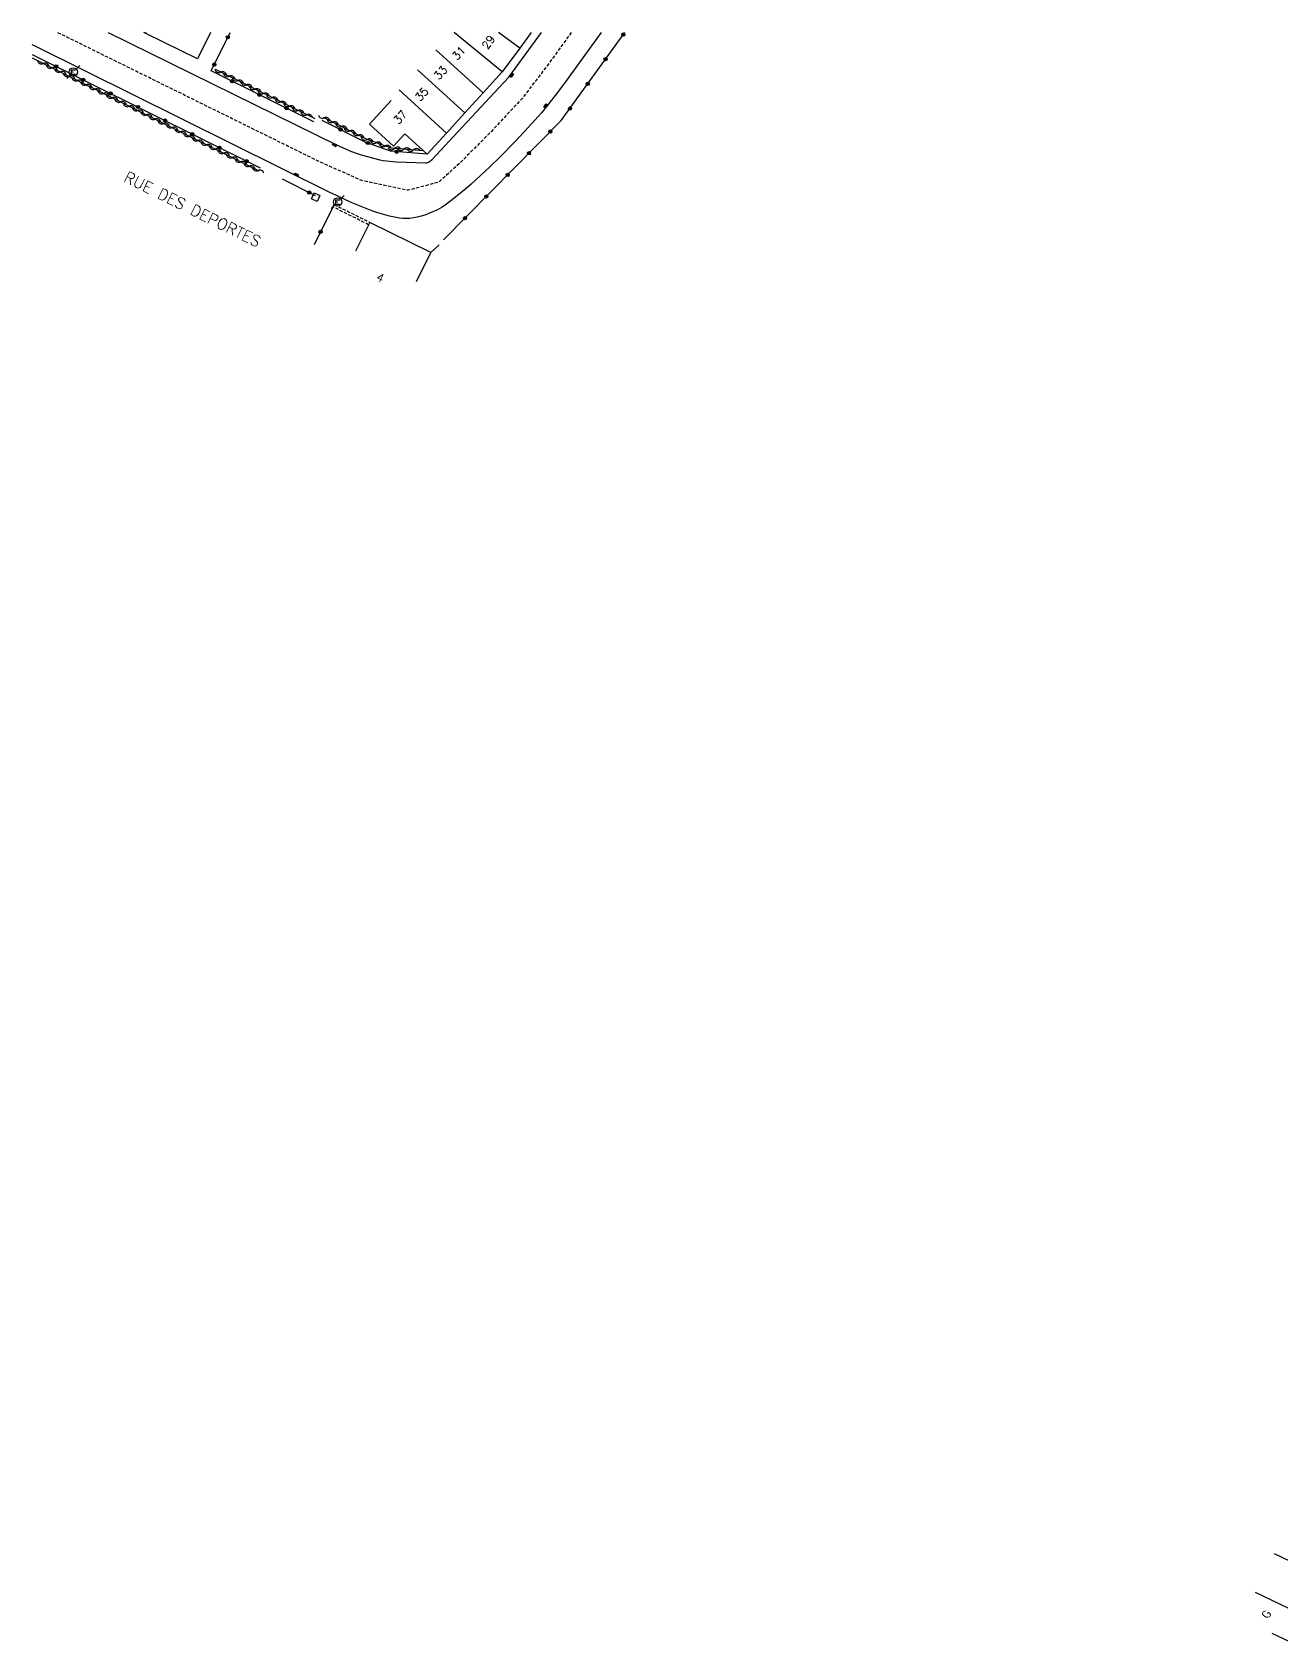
# Model space of a CAD drawing. Header units: millimetres. Extents: x 133000 to 134000, y 143000 to 144000.
# Drawn here: x 133000 to 133195.3, y 143747.8 to 144000 of the extents above; entities that cross this region are included whole.
import ezdxf
from ezdxf.enums import TextEntityAlignment as Align

# ---------------------------------------------------------------- set-up
doc = ezdxf.new("R2010")
doc.units = ezdxf.units.MM
doc.linetypes.add('DASHED', pattern=[0.75, 0.5, -0.25])
doc.layers.get('0').update_dxf_attribs({"linetype": 'CONTINUOUS'})
for name, color, linetype in [('W0001', 6, 'DASHED'), ('W0008', 7, 'CONTINUOUS'), ('W0100', 7, 'CONTINUOUS'), ('W0112', 1, 'DASHED'), ('W0310', 3, 'CONTINUOUS'), ('W0322', 7, 'CONTINUOUS'), ('W0400', 7, 'CONTINUOUS'), ('W0471', 7, 'CONTINUOUS'), ('W0989', 7, 'CONTINUOUS'), ('W0991', 7, 'CONTINUOUS'), ('W1102', 7, 'CONTINUOUS')]:
    doc.layers.add(name, color=color, linetype=linetype)
doc.styles.get("Standard").update_dxf_attribs({"font": 'romans.shx', "width": 0.85})

# ---------------------------------------------------------------- blocks, each defined once
blk = doc.blocks.new('t310o')
at = {"color": 0, "linetype": 'Continuous'}
for centre, start, end in [((-0.5, 0.38), 216.8699, 323.1304), ((0.5, -0.37), 36.8699, 143.1303)]:
    blk.add_arc(centre, 0.625, start, end, dxfattribs=at)
blk = doc.blocks.new('T400')
for p, q in [((-0.15, 0.3), (0.15, 0.3)), ((-0.15, -0.25), (-0.15, 0.3)), ((-0.15, 0.15), (0.15, 0.15)), ((-0.15, 0), (0.15, 0)), ((0.15, 0.3), (0.15, -0.25)), ((-0.15, -0.15), (0.15, -0.15)), ((-0.15, -0.25), (-0.15, -0.3)), ((-0.15, -0.3), (0.15, -0.3)), ((0.15, -0.3), (0.15, -0.25))]:
    blk.add_line(p, q)
blk = doc.blocks.new('T471')
for p, q in [((-0.333334, 0.333334), (-0.333334, -0.333334)), ((-0.333334, 0.333334), (0.333334, 0.333334)), ((-0.333334, 0), (0, 0)), ((0.500001, 0.500001), (1.000002, 1.000002)), ((-0.500001, -0.500001), (-1.000002, -1.000002)), ((-0.333334, -0.333334), (0.333334, -0.333334))]:
    blk.add_line(p, q)
blk.add_ellipse((0, 0), major_axis=(0.471405, 0.471405), ratio=1, start_param=5.4977871438, end_param=11.780972451)
blk = doc.blocks.new('t112o')
at = {"color": 0, "linetype": 'Continuous'}
for p, q in [((-0.5, 0.5), (0.5, 0.5)), ((-0.5, -0.5), (-0.5, 0.5)), ((0.5, 0.5), (0.5, -0.5)), ((0.5, -0.5), (-0.5, -0.5))]:
    blk.add_line(p, q, dxfattribs=at)
blk = doc.blocks.new('t322o')
at = {"color": 0, "linetype": 'Continuous'}
for radius in [0.25, 0.15]:
    blk.add_circle((0, 0), radius, dxfattribs=at)

msp = doc.modelspace()

# ---------------------------------------------------------------- linework, layer by layer
at = {"layer": 'W0001', "flags": 128}
msp.add_lwpolyline([(133084.24, 144000), (133080.46, 143994.79), (133076.6, 143989.75), (133071.69, 143984.49), (133066.85, 143979.61), (133063.53, 143976.61), (133058.72, 143975.33), (133051.5, 143976.85), (133044.68, 143979.89), (133003.93, 144000)], dxfattribs=at)
at = {"layer": 'W0008'}
for points in [[(133088.91, 144000), (133086.71, 143996.95), (133083.44, 143992.45), (133082.07, 143990.6), (133080.58, 143988.67), (133079.57, 143987.46), (133077.52, 143985.16), (133075.54, 143983.03), (133073.13, 143980.56), (133071.51, 143979), (133068.6, 143976.31), (133067.8, 143975.6), (133066.98, 143974.92), (133065.86, 143974.04), (133064.73, 143973.18), (133064.04, 143972.71), (133063.31, 143972.3), (133062.33, 143971.84), (133061.33, 143971.45), (133060.76, 143971.27), (133060.17, 143971.12), (133059.58, 143971.01), (133058.99, 143970.94), (133058.45, 143970.91), (133057.92, 143970.93), (133057.38, 143970.98), (133056.85, 143971.07), (133055.8, 143971.31), (133054.75, 143971.58), (133053.99, 143971.81), (133053.24, 143972.08), (133050.61, 143973.11), (133049.81, 143973.45), (133047.53, 143974.51), (133046.49, 143975.01), (133000.43, 143997.85), (133000, 143998.07)], [(133011.86, 144000), (133047.64, 143982.4), (133048.47, 143982), (133049.61, 143981.49), (133050.02, 143981.33), (133050.44, 143981.18), (133051.42, 143980.87), (133052.4, 143980.59), (133053.35, 143980.34), (133054.3, 143980.11), (133054.83, 143980.01), (133055.37, 143979.93), (133056.88, 143979.79), (133058.45, 143979.72), (133061.47, 143979.64), (133061.62, 143979.65), (133061.76, 143979.69), (133061.93, 143979.75), (133062.09, 143979.85), (133062.33, 143980.03), (133062.47, 143980.16), (133065.81, 143983.75), (133072.26, 143990.62), (133074.49, 143992.99), (133079.57, 144000)]]:
    msp.add_lwpolyline(points, dxfattribs=at)
at = {"layer": 'W0100'}
for points in [[(133027.85, 144000), (133025.81, 143995.86), (133017.75, 143999.84), (133017.41, 144000)], [(133077.98, 144000), (133076.2, 143997.53), (133073.42, 143993.82), (133070.44, 143990.54), (133067.59, 143987.43), (133064.72, 143984.28), (133061.69, 143980.97), (133058.2, 143984.15), (133056.46, 143982.25), (133052.7, 143985.68), (133056.07, 143989.37)], [(133060.06, 143961.11), (133062.28, 143965.59), (133052.74, 143970.32), (133050.52, 143965.84)], [(133193.7, 143749.9), (133198.22, 143747.77), (133200.16, 143751.92), (133203.11, 143758), (133204.95, 143761.86), (133207.32, 143767.34), (133209.45, 143772.33), (133211.59, 143777.32), (133213.75, 143782.38), (133215.72, 143786.98), (133218.06, 143792.37), (133220.34, 143797.72), (133222.06, 143801.8), (133224.4, 143807.07), (133226.32, 143811.56), (133228.18, 143815.96), (133231.63, 143824.01), (133233.19, 143827.68), (133235.1, 143832.14), (133237.13, 143836.89), (133239.05, 143841.34), (133241.05, 143846.26), (133242.79, 143850.54)]]:
    msp.add_lwpolyline(points, dxfattribs=at)
at = {"layer": 'W0112'}
msp.add_lwpolyline([(133052.56, 143969.96), (133046.98, 143972.75), (133047.16, 143973.11), (133052.74, 143970.32)], dxfattribs=at)
at = {"layer": 'W0310', "flags": 128}
for points in [[(133000, 143996.01), (133035.39, 143978.38)], [(133044.22, 143986.48), (133028.64, 143994.21), (133028.64, 143994.21)], [(133061.08, 143981.52), (133056.07, 143981.93), (133052.24, 143983.32), (133045.51, 143986.7)]]:
    msp.add_lwpolyline(points, dxfattribs=at)
at = {"layer": 'W0322', "flags": 128}
for points in [[(133044, 143986.03), (133027.97, 143993.99), (133030.93, 144000)], [(133064.29, 143967.6), (133082.67, 143986.23), (133092.61, 144000)], [(133000, 143996.57), (133035.61, 143978.83)], [(133061.69, 143980.97), (133055.97, 143981.43), (133052.04, 143982.86), (133045.29, 143986.26)], [(133039.04, 143977.14), (133044.23, 143974.51)], [(133047.16, 143973.11), (133044.04, 143966.82)], [(133062.28, 143965.59), (133063.58, 143966.83)]]:
    msp.add_lwpolyline(points, dxfattribs=at)
at = {"layer": 'W1102', "flags": 128}
for points in [[(133017.75, 143999.84), (133017.83, 144000)], [(133073.42, 143993.82), (133065.93, 144000)], [(133076.2, 143997.53), (133072.85, 144000)], [(133063.06, 143997.27), (133070.44, 143990.54)], [(133067.59, 143987.43), (133060.21, 143994.17)], [(133064.72, 143984.28), (133057.34, 143991.02)], [(133194.1, 143762.33), (133203.11, 143758)], [(133200.16, 143751.92), (133191.14, 143756.22)]]:
    msp.add_lwpolyline(points, dxfattribs=at)

# ---------------------------------------------------------------- block references
at = {"layer": 'W0112', "rotation": 155.3417312963328}
msp.add_blockref('t112o', (133044.29, 143974.26), dxfattribs=at)
at = {"layer": 'W0310'}
for p, rotation in [((133001.72, 143995.15), 333.5185543382287), ((133003.06, 143994.48), 333.5185543382287), ((133004.4, 143993.82), 333.5185543382287), ((133005.75, 143993.15), 333.5185543382287), ((133029.44, 143993.82), 153.610450723207), ((133030.78, 143993.15), 153.610450723207), ((133007.09, 143992.48), 333.5185543382287), ((133008.43, 143991.81), 333.5185543382287), ((133009.77, 143991.14), 333.5185543382287), ((133011.12, 143990.47), 333.5185543382287), ((133032.13, 143992.48), 153.610450723207), ((133033.47, 143991.82), 153.610450723207), ((133034.81, 143991.15), 153.610450723207), ((133036.16, 143990.48), 153.610450723207), ((133012.46, 143989.8), 333.5185543382287), ((133013.8, 143989.13), 333.5185543382287), ((133015.14, 143988.46), 333.5185543382287), ((133016.49, 143987.8), 333.5185543382287), ((133037.5, 143989.82), 153.610450723207), ((133038.84, 143989.15), 153.610450723207), ((133040.19, 143988.48), 153.610450723207), ((133041.53, 143987.82), 153.610450723207), ((133017.83, 143987.13), 333.5185543382287), ((133019.17, 143986.46), 333.5185543382287), ((133020.52, 143985.79), 333.5185543382287), ((133042.88, 143987.15), 153.610450723207), ((133045.63, 143986.64), 153.2932708020471), ((133046.97, 143985.97), 153.2932708020471), ((133048.31, 143985.29), 153.2932708020471), ((133021.86, 143985.12), 333.5185543382287), ((133023.2, 143984.45), 333.5185543382287), ((133024.54, 143983.78), 333.5185543382287), ((133025.89, 143983.11), 333.5185543382287), ((133049.65, 143984.62), 153.2932708020471), ((133050.99, 143983.95), 153.2932708020471), ((133052.34, 143983.28), 160.0413499456639), ((133053.75, 143982.77), 160.0413499456639), ((133027.23, 143982.44), 333.5185543382287), ((133028.57, 143981.78), 333.5185543382287), ((133029.91, 143981.11), 333.5185543382287), ((133031.26, 143980.44), 333.5185543382287), ((133055.16, 143982.26), 160.0413499456639), ((133056.6, 143981.88), 175.3475680930017), ((133058.09, 143981.76), 175.3475680930017), ((133059.59, 143981.64), 175.3475680930017), ((133032.6, 143979.77), 333.5185543382287), ((133033.94, 143979.1), 333.5185543382287), ((133035.28, 143978.43), 333.5185543382287)]:
    msp.add_blockref('t310o', p, dxfattribs=dict(at, rotation=rotation))
at = {"layer": 'W0322'}
for p, rotation in [((133030.56, 143999.24), 63.75671709031516), ((133092.37, 143999.67), 54.17565776061578), ((133089.59, 143995.82), 54.17565776061578), ((133003.73, 143994.71), 333.5185543382287), ((133028.46, 143994.98), 63.75671709031516), ((133007.98, 143992.59), 333.5185543382287), ((133031.23, 143992.37), 153.6104507231983), ((133086.81, 143991.97), 54.17565776061578), ((133012.23, 143990.47), 333.5185543382287), ((133016.49, 143988.35), 333.5185543382287), ((133035.49, 143990.26), 153.6104507231983), ((133039.74, 143988.15), 153.6104507231983), ((133084.03, 143988.12), 54.17565776061578), ((133020.74, 143986.24), 333.5185543382287), ((133024.99, 143984.12), 333.5185543382287), ((133048.17, 143984.81), 153.2932708030174), ((133080.97, 143984.51), 45.39548975931312), ((133029.24, 143982), 333.5185543382287), ((133052.43, 143982.72), 160.0413499433267), ((133056.95, 143981.35), 175.3475680932398), ((133077.63, 143981.13), 45.39548975931312), ((133033.49, 143979.88), 333.5185543382287), ((133074.3, 143977.74), 45.39548975931312), ((133043.28, 143974.99), 333.084986751188), ((133070.96, 143974.36), 45.39548975931312), ((133067.62, 143970.98), 45.39548975931312), ((133045.05, 143968.85), 243.6327867149296)]:
    msp.add_blockref('t322o', p, dxfattribs=dict(at, rotation=rotation))
at = {"layer": 'W0400'}
for p, rotation in [((133074.92, 143993.33), 324.0769357523416), ((133080.23, 143988.48), 140.6306203576821), ((133047.23, 143982.44), 63.80415548231351), ((133041.28, 143977.76), 63.62439734324298)]:
    msp.add_blockref('T400', p, dxfattribs=dict(at, rotation=rotation))
at = {"layer": 'W0471'}
for p in [(133006.41, 143993.82), (133047.72, 143973.51)]:
    msp.add_blockref('T471', p, dxfattribs=at)

# ---------------------------------------------------------------- texts
at = {"layer": 'W0989'}
msp.add_text('RUE DES DEPORTES', height=1.75, rotation=333.6246, dxfattribs=at).set_placement((133025.05, 143972.37), align=Align.MIDDLE)
at = {"layer": 'W0991'}
for s, rotation, p in [('29', 54.0723, (133071.27, 143998.48)), ('31', 47.7563, (133066.65, 143996.77)), ('33', 47.7563, (133063.8, 143993.7)), ('35', 47.7563, (133060.87, 143990.34)), ('37', 47.7563, (133057.51, 143986.76)), ('4', 333.6328, (133054.4, 143961.68)), ('G', 64.3692, (133192.87, 143752.84))]:
    msp.add_text(s, height=1.25, rotation=rotation, dxfattribs=at).set_placement(p, align=Align.MIDDLE)

doc.saveas('drawing.dxf')
